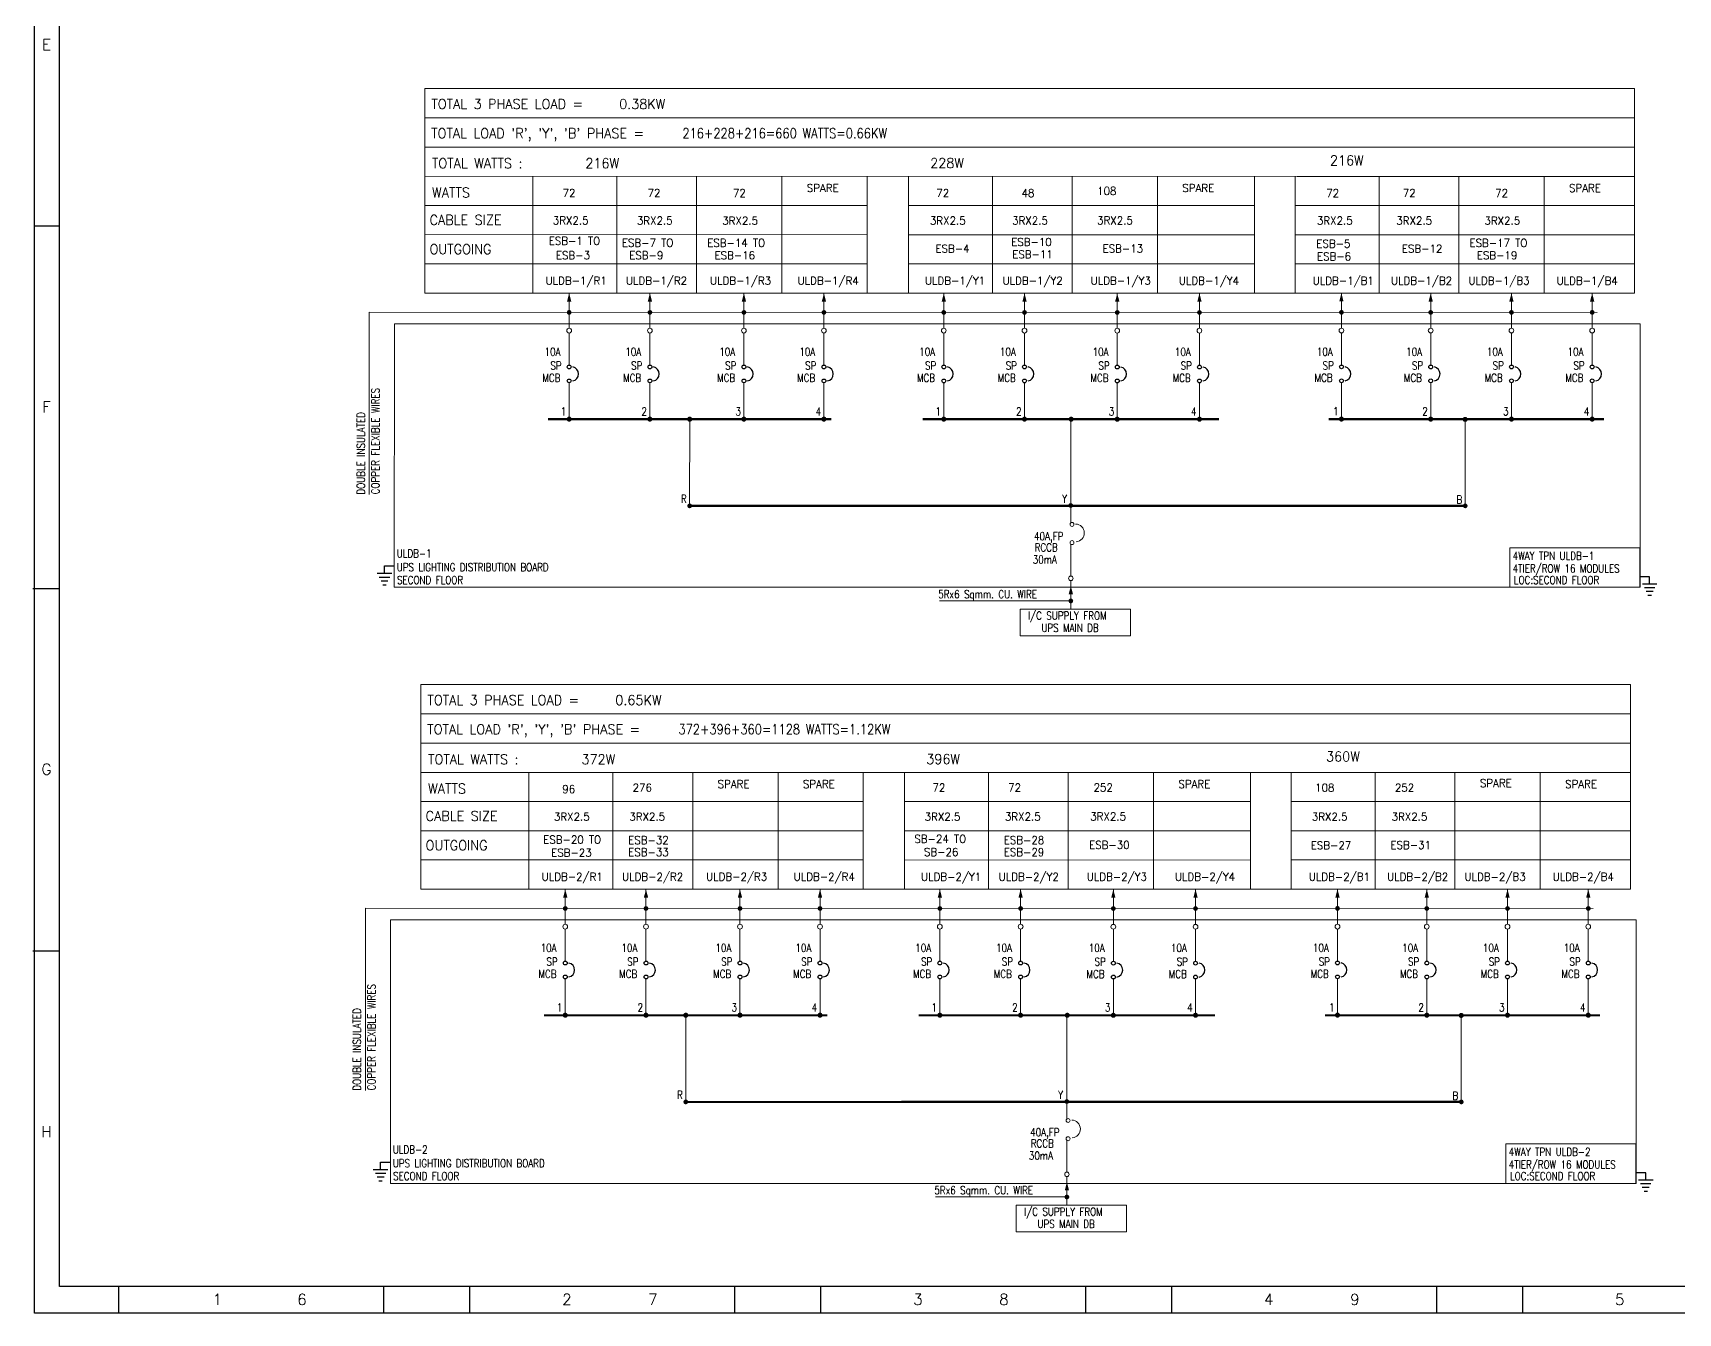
# Model space of a CAD drawing. Extents: x 2982526 to 3410143, y -1442121 to -1332990.
# Drawn here: x 3208630 to 3232827, y -1442121 to -1423292 of the extents above; entities that cross this region are included whole.
import ezdxf
from ezdxf.enums import TextEntityAlignment as Align

# ---------------------------------------------------------------- set-up
doc = ezdxf.new("R2010")
doc.units = 0
doc.header["$MEASUREMENT"] = 0
for name, pattern in [('1', [0, 0, 0]), ('AUDIT_D_120818183714-2', [0, 0, 0]), ('AUDIT_D_121128145614-0', [0])]:
    doc.linetypes.add(name, pattern=pattern)
doc.layers.get('0').update_dxf_attribs({"color": 6, "linetype": '1'})
for name, color, linetype in [('E_SCHEME', 230, 'AUDIT_D_120818183714-2'), ('E_TEXT', 7, 'AUDIT_D_121128145614-0'), ('Raw Loop', 30, 'Continuous'), ('TITLE', 7, 'Continuous')]:
    doc.layers.add(name, color=color, linetype=linetype)
doc.layers.add('ELE- DB DETAIL', color=7, linetype='Continuous', lineweight=18)
doc.layers.add('ELE-CABLE TRAY', color=31, linetype='Continuous', lineweight=0)
doc.layers.add('ELE-LIGHTING WIRING', color=7, linetype='Continuous', true_color=0x63d7b6)
doc.styles.add('ROMAN', font='romans.shx')
doc.styles.add('ROMANS', font='romans.shx')
doc.styles.add('SIMPLEX', font='SIMPLEX')

# ---------------------------------------------------------------- blocks, each defined once
blk = doc.blocks.new('EARTH')
at = {"color": 1, "linetype": 'Continuous', "lineweight": -3}
for p, q in [((-3.7, 0), (0, 0)), ((-3.7, -2.75), (-3.7, 0))]:
    blk.add_line(p, q, dxfattribs=at)
at = {"color": 1, "lineweight": -3}
for p, q in [((-6.45, -2.75), (-0.96, -2.75)), ((-5.65, -4.16), (-1.76, -4.16)), ((-5, -5.53), (-2.41, -5.53)), ((-4.35, -7.04), (-3.05, -7.04))]:
    blk.add_line(p, q, dxfattribs=at)
blk = doc.blocks.new('m c b')
at = {"color": 5}
for centre in [(0, -0.52), (0, -4.34)]:
    blk.add_circle(centre, 0.521, dxfattribs=at)
blk.add_arc((0.61, -2.43), 1.95, 281.327, 78.673, dxfattribs=at)
blk = doc.blocks.new('PHASE')
at = {"color": 5}
for centre in [(275896.4, 131407.2), (275896.4, 131298.9)]:
    blk.add_circle(centre, 11.8, dxfattribs=at)
blk.add_arc((275916.2, 131356.4), 53.3, 275.78941, 88.15833, dxfattribs=at)
blk = doc.blocks.new('ASDDD')
at = {"layer": 'TITLE', "color": 7}
for p, q in [((3233596, -1442121), (3233596, -1404164)), ((3270971, -1442121), (3233596, -1442121))]:
    blk.add_line(p, q, dxfattribs=at)
at = {"layer": 'TITLE'}
for p, q in [((3233962, -1441730), (3233962, -1404556)), ((3270580, -1441730), (3233962, -1441730))]:
    blk.add_line(p, q, dxfattribs=at)
at = {"layer": 'TITLE', "color": 0}
for p, q in [((3233596, -1426132), (3233962, -1426132)), ((3233570, -1431462), (3233962, -1431462)), ((3233570, -1436791), (3233962, -1436791)), ((3234836, -1442121), (3234836, -1441730)), ((3238733, -1442121), (3238733, -1441730)), ((3239998, -1442121), (3239998, -1441730)), ((3243895, -1442121), (3243895, -1441730)), ((3245160, -1442121), (3245160, -1441730)), ((3249057, -1442121), (3249057, -1441730)), ((3250322, -1442121), (3250322, -1441730)), ((3254219, -1442121), (3254219, -1441730)), ((3255485, -1442121), (3255485, -1441730))]:
    blk.add_line(p, q, dxfattribs=at)
at = {"layer": 'TITLE', "color": 0, "style": 'ROMANS', "width": 1}
for s, p in [('E', (3233770, -1423463)), ('F', (3233770, -1428792)), ('G', (3233770, -1434122)), ('H', (3233770, -1439452)), ('1', (3236283, -1441920)), ('6', (3237527, -1441920)), ('2', (3241424, -1441920)), ('7', (3242689, -1441920)), ('3', (3246586, -1441920)), ('8', (3247851, -1441920)), ('4', (3251748, -1441920)), ('9', (3253014, -1441920)), ('5', (3256910, -1441920))]:
    blk.add_text(s, height=162, dxfattribs=at).set_placement(p, align=Align.MIDDLE)

msp = doc.modelspace()

# ---------------------------------------------------------------- linework, layer by layer
at = {"layer": 'E_SCHEME', "color": 5, "linetype": 'Continuous', "lineweight": 0}
for p, q in [((3216517.2, -1427635.5, 0), (3216517.2, -1427119.9, 0)), ((3217704.8, -1427635.5, 0), (3217704.8, -1427119.9, 0)), ((3219087.4, -1427635.5, 0), (3219087.4, -1427119.9, 0)), ((3220264.4, -1427635.5, 0), (3220264.4, -1427119.9, 0)), ((3222027.1, -1427635.8, 0), (3222027.1, -1427120.1, 0)), ((3223214.6, -1427635.8, 0), (3223214.6, -1427120.1, 0)), ((3224578.5, -1427636.5, 0), (3224578.5, -1427120.9, 0)), ((3225787.6, -1427636.5, 0), (3225787.6, -1427120.9, 0)), ((3227875.5, -1427634.6, 0), (3227875.5, -1427119, 0)), ((3229188.7, -1427635.3, 0), (3229188.7, -1427119.7, 0)), ((3230376.2, -1427635.3, 0), (3230376.2, -1427119.7, 0)), ((3231563.8, -1427635.3, 0), (3231563.8, -1427119.7, 0)), ((3216517.2, -1428177.6, 0), (3216517.2, -1427706, 0)), ((3217704.8, -1428177.6, 0), (3217704.8, -1427706, 0)), ((3219087.4, -1428177.6, 0), (3219087.4, -1427706, 0)), ((3220264.4, -1428177.6, 0), (3220264.4, -1427706, 0)), ((3222027.1, -1428177.9, 0), (3222027.1, -1427706.2, 0)), ((3223214.6, -1428177.9, 0), (3223214.6, -1427706.2, 0)), ((3224578.5, -1428178.6, 0), (3224578.5, -1427707, 0)), ((3225787.6, -1428178.6, 0), (3225787.6, -1427707, 0)), ((3227875.5, -1428176.8, 0), (3227875.5, -1427705.1, 0)), ((3229188.7, -1428177.5, 0), (3229188.7, -1427705.8, 0)), ((3230376.2, -1428177.5, 0), (3230376.2, -1427705.8, 0)), ((3231563.8, -1428177.5, 0), (3231563.8, -1427705.8, 0)), ((3216517.2, -1428438.4, 0), (3216517.2, -1428972.9, 0)), ((3217704.8, -1428438.4, 0), (3217704.8, -1428972.9, 0)), ((3219087.4, -1428438.4, 0), (3219087.4, -1428972.9, 0)), ((3220264.4, -1428438.4, 0), (3220264.4, -1428972.9, 0)), ((3222027.1, -1428438.7, 0), (3222027.1, -1428973.1, 0)), ((3223214.6, -1428438.7, 0), (3223214.6, -1428973.1, 0)), ((3224578.5, -1428439.4, 0), (3224578.5, -1428973.9, 0)), ((3225787.6, -1428439.4, 0), (3225787.6, -1428973.9, 0)), ((3227875.5, -1428437.6, 0), (3227875.5, -1428972, 0)), ((3229188.7, -1428438.3, 0), (3229188.7, -1428972.7, 0)), ((3230376.2, -1428438.3, 0), (3230376.2, -1428972.7, 0)), ((3231563.8, -1428438.3, 0), (3231563.8, -1428972.7, 0)), ((3216459.7, -1436402.5, 0), (3216459.7, -1435886.8, 0)), ((3217647.3, -1436402.5, 0), (3217647.3, -1435886.8, 0)), ((3219029.8, -1436402.5, 0), (3219029.8, -1435886.8, 0)), ((3220206.8, -1436402.5, 0), (3220206.8, -1435886.8, 0)), ((3221969.5, -1436402.7, 0), (3221969.5, -1435887.1, 0)), ((3223157.1, -1436402.7, 0), (3223157.1, -1435887.1, 0)), ((3224520.9, -1436403.5, 0), (3224520.9, -1435887.8, 0)), ((3225730.1, -1436403.5, 0), (3225730.1, -1435887.8, 0)), ((3227818, -1436401.6, 0), (3227818, -1435885.9, 0)), ((3229131.2, -1436402.3, 0), (3229131.2, -1435886.6, 0)), ((3230318.7, -1436402.3, 0), (3230318.7, -1435886.6, 0)), ((3231506.3, -1436402.3, 0), (3231506.3, -1435886.6, 0)), ((3216459.7, -1436944.6, 0), (3216459.7, -1436472.9, 0)), ((3217647.3, -1436944.6, 0), (3217647.3, -1436472.9, 0)), ((3219029.8, -1436944.6, 0), (3219029.8, -1436472.9, 0)), ((3220206.8, -1436944.6, 0), (3220206.8, -1436472.9, 0)), ((3221969.5, -1436944.8, 0), (3221969.5, -1436473.2, 0)), ((3223157.1, -1436944.8, 0), (3223157.1, -1436473.2, 0)), ((3224520.9, -1436945.6, 0), (3224520.9, -1436473.9, 0)), ((3225730.1, -1436945.6, 0), (3225730.1, -1436473.9, 0)), ((3227818, -1436943.7, 0), (3227818, -1436472, 0)), ((3229131.2, -1436944.4, 0), (3229131.2, -1436472.8, 0)), ((3230318.7, -1436944.4, 0), (3230318.7, -1436472.8, 0)), ((3231506.3, -1436944.4, 0), (3231506.3, -1436472.8, 0)), ((3216459.7, -1437205.4, 0), (3216459.7, -1437739.8, 0)), ((3217647.3, -1437205.4, 0), (3217647.3, -1437739.8, 0)), ((3219029.8, -1437205.4, 0), (3219029.8, -1437739.8, 0)), ((3220206.8, -1437205.4, 0), (3220206.8, -1437739.8, 0)), ((3221969.5, -1437205.6, 0), (3221969.5, -1437740.1, 0)), ((3223157.1, -1437205.6, 0), (3223157.1, -1437740.1, 0)), ((3224520.9, -1437206.4, 0), (3224520.9, -1437740.8, 0)), ((3225730.1, -1437206.4, 0), (3225730.1, -1437740.8, 0)), ((3227818, -1437204.5, 0), (3227818, -1437738.9, 0)), ((3229131.2, -1437205.2, 0), (3229131.2, -1437739.7, 0)), ((3230318.7, -1437205.2, 0), (3230318.7, -1437739.7, 0)), ((3231506.3, -1437205.2, 0), (3231506.3, -1437739.7, 0))]:
    msp.add_line(p, q, dxfattribs=at)
at = {"layer": 'E_SCHEME', "color": 40, "linetype": 'Continuous', "lineweight": 0, "elevation": 0}
for points in [[(3216517.2, -1427119.9, 0, 62.1, 0), (3216517.2, -1427242.8, 62.1, 62.1, 0)], [(3217704.8, -1427119.9, 0, 62.1, 0), (3217704.8, -1427242.8, 62.1, 62.1, 0)], [(3219087.4, -1427119.9, 0, 62.1, 0), (3219087.4, -1427242.8, 62.1, 62.1, 0)], [(3220264.4, -1427119.9, 0, 62.1, 0), (3220264.4, -1427242.8, 62.1, 62.1, 0)], [(3222027.1, -1427120.1, 0, 62.1, 0), (3222027.1, -1427243.1, 62.1, 62.1, 0)], [(3223214.6, -1427120.1, 0, 62.1, 0), (3223214.6, -1427243.1, 62.1, 62.1, 0)], [(3224578.5, -1427120.9, 0, 62.1, 0), (3224578.5, -1427243.8, 62.1, 62.1, 0)], [(3225787.6, -1427120.9, 0, 62.1, 0), (3225787.6, -1427243.8, 62.1, 62.1, 0)], [(3227875.5, -1427119, 0, 62.1, 0), (3227875.5, -1427242, 62.1, 62.1, 0)], [(3229188.7, -1427119.7, 0, 62.1, 0), (3229188.7, -1427242.7, 62.1, 62.1, 0)], [(3230376.2, -1427119.7, 0, 62.1, 0), (3230376.2, -1427242.7, 62.1, 62.1, 0)], [(3231563.8, -1427119.7, 0, 62.1, 0), (3231563.8, -1427242.7, 62.1, 62.1, 0)], [(3216459.7, -1435886.8, 0, 62.1, 0), (3216459.7, -1436009.8, 62.1, 62.1, 0)], [(3217647.3, -1435886.8, 0, 62.1, 0), (3217647.3, -1436009.8, 62.1, 62.1, 0)], [(3219029.8, -1435886.8, 0, 62.1, 0), (3219029.8, -1436009.8, 62.1, 62.1, 0)], [(3220206.8, -1435886.8, 0, 62.1, 0), (3220206.8, -1436009.8, 62.1, 62.1, 0)], [(3221969.5, -1435887.1, 0, 62.1, 0), (3221969.5, -1436010, 62.1, 62.1, 0)], [(3223157.1, -1435887.1, 0, 62.1, 0), (3223157.1, -1436010, 62.1, 62.1, 0)], [(3224520.9, -1435887.8, 0, 62.1, 0), (3224520.9, -1436010.8, 62.1, 62.1, 0)], [(3225730.1, -1435887.8, 0, 62.1, 0), (3225730.1, -1436010.8, 62.1, 62.1, 0)], [(3227818, -1435885.9, 0, 62.1, 0), (3227818, -1436008.9, 62.1, 62.1, 0)], [(3229131.2, -1435886.6, 0, 62.1, 0), (3229131.2, -1436009.6, 62.1, 62.1, 0)], [(3230318.7, -1435886.6, 0, 62.1, 0), (3230318.7, -1436009.6, 62.1, 62.1, 0)], [(3231506.3, -1435886.6, 0, 62.1, 0), (3231506.3, -1436009.6, 62.1, 62.1, 0)]]:
    msp.add_lwpolyline(points, format="xyseb", dxfattribs=at)
at = {"layer": 'E_SCHEME', "color": 7, "linetype": 'Continuous', "lineweight": 0, "ltscale": 0.5, "const_width": 34.5, "elevation": 0}
for points in [[(3216534.5, -1427403, -1), (3216500, -1427403, -1)], [(3217722, -1427403, -1), (3217687.6, -1427403, -1)], [(3219104.6, -1427403, -1), (3219070.1, -1427403, -1)], [(3220281.6, -1427403, -1), (3220247.1, -1427403, -1)], [(3222044.3, -1427403.3, -1), (3222009.8, -1427403.3, -1)], [(3223231.9, -1427403.3, -1), (3223197.4, -1427403.3, -1)], [(3224595.7, -1427404, -1), (3224561.2, -1427404, -1)], [(3225804.8, -1427404, -1), (3225770.3, -1427404, -1)], [(3227892.7, -1427402.1, -1), (3227858.3, -1427402.1, -1)], [(3229205.9, -1427402.8, -1), (3229171.5, -1427402.8, -1)], [(3230393.5, -1427402.8, -1), (3230359, -1427402.8, -1)], [(3231581, -1427402.8, -1), (3231546.6, -1427402.8, -1)], [(3216477, -1436169.9, -1), (3216442.5, -1436169.9, -1)], [(3217664.5, -1436169.9, -1), (3217630, -1436169.9, -1)], [(3219047.1, -1436169.9, -1), (3219012.6, -1436169.9, -1)], [(3220224.1, -1436169.9, -1), (3220189.6, -1436169.9, -1)], [(3221986.8, -1436170.2, -1), (3221952.3, -1436170.2, -1)], [(3223174.3, -1436170.2, -1), (3223139.9, -1436170.2, -1)], [(3224538.2, -1436170.9, -1), (3224503.7, -1436170.9, -1)], [(3225747.3, -1436170.9, -1), (3225712.8, -1436170.9, -1)], [(3227835.2, -1436169.1, -1), (3227800.7, -1436169.1, -1)], [(3229148.4, -1436169.8, -1), (3229113.9, -1436169.8, -1)], [(3230336, -1436169.8, -1), (3230301.5, -1436169.8, -1)], [(3231523.5, -1436169.8, -1), (3231489, -1436169.8, -1)]]:
    msp.add_lwpolyline(points, format="xyb", close=True, dxfattribs=at)
at = {"layer": 'E_SCHEME', "color": 5, "linetype": 'Continuous', "lineweight": 0, "ltscale": 100, "elevation": 0}
for points in [[(3213946.2, -1427571.5), (3232269.3, -1427572.2), (3232268.7, -1431446.6), (3213945.7, -1431445.9)], [(3213888.7, -1436338.5), (3232211.7, -1436339.1), (3232211.2, -1440213.5), (3213888.2, -1440212.9)]]:
    msp.add_lwpolyline(points, close=True, dxfattribs=at)
at = {"layer": 'E_SCHEME', "linetype": 'Continuous', "lineweight": 0, "const_width": 31.4, "elevation": 0}
for points in [[(3216205.8, -1428973.6), (3220373.5, -1428973.4)], [(3221715.7, -1428973.9), (3226074.1, -1428973.9)], [(3227689.8, -1428973.5), (3231737.9, -1428973.4)], [(3216148.3, -1437740.6), (3220316, -1437740.4)], [(3221658.1, -1437740.8), (3226016.5, -1437740.8)], [(3227632.2, -1437740.4), (3231680.4, -1437740.4)]]:
    msp.add_lwpolyline(points, dxfattribs=at)
at = {"layer": 'E_SCHEME', "color": 7, "linetype": 'Continuous', "lineweight": 0, "const_width": 37.3, "elevation": 0}
for points in [[(3216498.6, -1428972.9, 1), (3216535.9, -1428972.9, 1)], [(3217686.2, -1428972.9, 1), (3217723.4, -1428972.9, 1)], [(3219068.7, -1428972.9, 1), (3219106, -1428972.9, 1)], [(3220245.7, -1428972.9, 1), (3220283, -1428972.9, 1)], [(3222008.4, -1428973.1, 1), (3222045.7, -1428973.1, 1)], [(3223196, -1428973.1, 1), (3223233.3, -1428973.1, 1)], [(3224559.8, -1428973.9, 1), (3224597.1, -1428973.9, 1)], [(3225769, -1428973.9, 1), (3225806.2, -1428973.9, 1)], [(3227856.9, -1428972, 1), (3227894.1, -1428972, 1)], [(3229170.1, -1428972.7, 1), (3229207.3, -1428972.7, 1)], [(3230357.6, -1428972.7, 1), (3230394.9, -1428972.7, 1)], [(3231545.2, -1428972.7, 1), (3231582.4, -1428972.7, 1)], [(3216441.1, -1437739.8, 1), (3216478.3, -1437739.8, 1)], [(3217628.6, -1437739.8, 1), (3217665.9, -1437739.8, 1)], [(3219011.2, -1437739.8, 1), (3219048.5, -1437739.8, 1)], [(3220188.2, -1437739.8, 1), (3220225.5, -1437739.8, 1)], [(3221950.9, -1437740.1, 1), (3221988.2, -1437740.1, 1)], [(3223138.5, -1437740.1, 1), (3223175.7, -1437740.1, 1)], [(3224502.3, -1437740.8, 1), (3224539.6, -1437740.8, 1)], [(3225711.4, -1437740.8, 1), (3225748.7, -1437740.8, 1)], [(3227799.3, -1437738.9, 1), (3227836.6, -1437738.9, 1)], [(3229112.5, -1437739.7, 1), (3229149.8, -1437739.7, 1)], [(3230300.1, -1437739.7, 1), (3230337.4, -1437739.7, 1)], [(3231487.6, -1437739.7, 1), (3231524.9, -1437739.7, 1)]]:
    msp.add_lwpolyline(points, format="xyb", close=True, dxfattribs=at)
at = {"layer": 'E_SCHEME', "linetype": 'Continuous', "lineweight": 0}
for centre in [(3216517.2, -1427670.8, 0), (3216517.2, -1427670.8, 0), (3217704.8, -1427670.8, 0), (3217704.8, -1427670.8, 0), (3219087.4, -1427670.8, 0), (3219087.4, -1427670.8, 0), (3220264.4, -1427670.8, 0), (3220264.4, -1427670.8, 0), (3222027.1, -1427671, 0), (3222027.1, -1427671, 0), (3223214.6, -1427671, 0), (3223214.6, -1427671, 0), (3224578.5, -1427671.8, 0), (3224578.5, -1427671.8, 0), (3225787.6, -1427671.8, 0), (3225787.6, -1427671.8, 0), (3227875.5, -1427669.9, 0), (3227875.5, -1427669.9, 0), (3229188.7, -1427670.6, 0), (3229188.7, -1427670.6, 0), (3230376.2, -1427670.6, 0), (3230376.2, -1427670.6, 0), (3231563.8, -1427670.6, 0), (3231563.8, -1427670.6, 0), (3216459.7, -1436437.7, 0), (3216459.7, -1436437.7, 0), (3217647.3, -1436437.7, 0), (3217647.3, -1436437.7, 0), (3219029.8, -1436437.7, 0), (3219029.8, -1436437.7, 0), (3220206.8, -1436437.7, 0), (3220206.8, -1436437.7, 0), (3221969.5, -1436437.9, 0), (3221969.5, -1436437.9, 0), (3223157.1, -1436437.9, 0), (3223157.1, -1436437.9, 0), (3224520.9, -1436438.7, 0), (3224520.9, -1436438.7, 0), (3225730.1, -1436438.7, 0), (3225730.1, -1436438.7, 0), (3227818, -1436436.8, 0), (3227818, -1436436.8, 0), (3229131.2, -1436437.5, 0), (3229131.2, -1436437.5, 0), (3230318.7, -1436437.5, 0), (3230318.7, -1436437.5, 0), (3231506.3, -1436437.5, 0), (3231506.3, -1436437.5, 0)]:
    msp.add_circle(centre, 35.2, dxfattribs=at)
at = {"layer": 'ELE- DB DETAIL', "color": 4, "linetype": 'Continuous', "lineweight": 0}
for p, q in [((3218289.7, -1428973.5), (3218289.1, -1430245.4, 0)), ((3223894.9, -1428973.9, 0), (3223894.7, -1430245.8, 0)), ((3229696, -1430248.1, 0), (3229695.7, -1428973.5)), ((3223895.8, -1430492.3, 0), (3223894.7, -1430245.8, 0)), ((3223895.8, -1430818.3, 0), (3223895.5, -1431280.5, 0)), ((3223895.8, -1431646.6, 0), (3221962.2, -1431646.6, 0)), ((3218232.2, -1437740.5), (3218231.6, -1439012.4, 0)), ((3223837.3, -1437740.8, 0), (3223837.1, -1439012.7, 0)), ((3229638.5, -1439015.1, 0), (3229638.2, -1437740.4)), ((3223838.3, -1439259.2, 0), (3223837.1, -1439012.7, 0)), ((3223838.2, -1439585.2, 0), (3223838, -1440047.5, 0)), ((3223838.2, -1440413.6, 0), (3221904.7, -1440413.6, 0))]:
    msp.add_line(p, q, dxfattribs=at)
at = {"layer": 'ELE- DB DETAIL', "color": 5, "linetype": 'Continuous', "lineweight": 0}
for p, q in [((3223895.8, -1431346.6, 0), (3223895.8, -1431762.9, 0)), ((3223838.2, -1440113.5, 0), (3223838.2, -1440529.9, 0))]:
    msp.add_line(p, q, dxfattribs=at)
at = {"layer": 'ELE- DB DETAIL', "color": 153, "lineweight": 0}
for p, q in [((3223798.9, -1431812.6, 326.4), (3223781, -1431812.6, 326.4)), ((3223781, -1431812.7, 326.4), (3223798.9, -1431812.7, 326.4)), ((3223741.4, -1440579.6, 326.4), (3223723.5, -1440579.6, 326.4)), ((3223723.5, -1440579.7, 326.4), (3223741.4, -1440579.7, 326.4))]:
    msp.add_line(p, q, dxfattribs=at)
at = {"layer": 'ELE- DB DETAIL', "color": 1, "linetype": 'Continuous', "lineweight": 0, "ltscale": 10, "elevation": 0}
for points in [[(3213577.6, -1430078.9), (3213577.6, -1427398.5), (3231635.8, -1427403)], [(3213520.1, -1438845.8), (3213520.1, -1436165.5), (3231578.3, -1436170)]]:
    msp.add_lwpolyline(points, dxfattribs=at)
at = {"layer": 'ELE- DB DETAIL', "color": 7, "linetype": 'Continuous', "lineweight": 0, "const_width": 37.3, "elevation": 0}
for points in [[(3218271.1, -1428973.5, 1), (3218308.3, -1428973.5, 1)], [(3223882.1, -1428973.9, 1), (3223919.4, -1428973.9, 1)], [(3229676.8, -1428976.3, 1), (3229714, -1428976.3, 1)], [(3218213.5, -1437740.5, 1), (3218250.8, -1437740.5, 1)], [(3223824.6, -1437740.8, 1), (3223861.8, -1437740.8, 1)], [(3229619.3, -1437743.2, 1), (3229656.5, -1437743.2, 1)]]:
    msp.add_lwpolyline(points, format="xyb", close=True, dxfattribs=at)
at = {"layer": 'ELE- DB DETAIL', "color": 7, "linetype": 'Continuous', "lineweight": 0, "ltscale": 0.5, "const_width": 34.5, "elevation": 0}
for points in [[(3218307.3, -1430248.2, -1), (3218272.8, -1430248.2, -1)], [(3229713.3, -1430248.1, -1), (3229678.8, -1430248.1, -1)], [(3218249.8, -1439015.1, -1), (3218215.3, -1439015.1, -1)], [(3229655.7, -1439015.1, -1), (3229621.3, -1439015.1, -1)]]:
    msp.add_lwpolyline(points, format="xyb", close=True, dxfattribs=at)
at = {"layer": 'ELE- DB DETAIL', "color": 6, "linetype": 'Continuous', "lineweight": 0, "const_width": 31.4, "elevation": 0}
for points in [[(3218307.3, -1430248.2), (3229678.8, -1430247.5)], [(3218249.8, -1439015.1), (3229621.3, -1439014.4)]]:
    msp.add_lwpolyline(points, dxfattribs=at)
at = {"layer": 'ELE- DB DETAIL', "color": 7, "linetype": 'Continuous', "lineweight": 0, "ltscale": 0.5, "const_width": 34.5}
for points in [[(3223911.9, -1430242.6, -1), (3223877.4, -1430242.6, -1)], [(3223913, -1431646.6, -1), (3223878.5, -1431646.6, -1)], [(3223854.4, -1439009.6, -1), (3223819.9, -1439009.6, -1)], [(3223855.5, -1440413.6, -1), (3223821, -1440413.6, -1)]]:
    msp.add_lwpolyline(points, format="xyb", close=True, dxfattribs=at)
at = {"layer": 'ELE- DB DETAIL', "color": 7, "linetype": 'Continuous', "lineweight": 0, "elevation": 0}
for points in [[(3232264.1, -1430863.4), (3230353.2, -1430863.4), (3230353.2, -1431446.6), (3232264.1, -1431446.6)], [(3232206.6, -1439630.3), (3230295.6, -1439630.3), (3230295.6, -1440213.5), (3232206.6, -1440213.5)]]:
    msp.add_lwpolyline(points, close=True, dxfattribs=at)
at = {"layer": 'ELE- DB DETAIL', "color": 40, "linetype": 'Continuous', "lineweight": 0}
for points in [[(3223895.8, -1431425.1, 0, 62.1, 0), (3223895.8, -1431548, 62.1, 62.1, 0)], [(3223838.2, -1440192, 0, 62.1, 0), (3223838.2, -1440315, 62.1, 62.1, 0)]]:
    msp.add_lwpolyline(points, format="xyseb", dxfattribs=at)
at = {"layer": 'ELE- DB DETAIL', "linetype": 'Continuous', "lineweight": 0, "ltscale": 0.9}
for points in [[(3223150.8, -1432161.2), (3224771, -1432161.2), (3224771, -1431766.4), (3223150.8, -1431766.4)], [(3223093.2, -1440928.1), (3224713.5, -1440928.1), (3224713.5, -1440533.3), (3223093.2, -1440533.3)]]:
    msp.add_lwpolyline(points, close=True, dxfattribs=at)
at = {"layer": 'ELE- DB DETAIL', "linetype": 'Continuous', "lineweight": 0}
for centre in [(3223895.8, -1431313.6, 0), (3223838.2, -1440080.5, 0)]:
    msp.add_circle(centre, 33, dxfattribs=at)
at = {"layer": 'ELE-CABLE TRAY', "color": 0}
for p, q in [((3232185.5, -1424110.8, 0), (3232185.4, -1427120.1, 0)), ((3231780.9, -1425402.2, 0), (3214392.7, -1425401.3, 0)), ((3232185.4, -1425401.7, 0), (3227223.5, -1425401.9, 0)), ((3214392.6, -1427119.9, 0), (3231780.8, -1427120.1, 0)), ((3227223.3, -1427120.1, 0), (3232185.4, -1427120.3, 0)), ((3232128, -1432877.8, 0), (3232127.8, -1435887.1, 0)), ((3231723.4, -1434169.2, 0), (3214335.2, -1434168.3, 0)), ((3232127.9, -1434168.7, 0), (3227165.9, -1434168.8, 0)), ((3214335.1, -1435886.8, 0), (3231723.3, -1435887.1, 0)), ((3227165.8, -1435887.1, 0), (3232127.8, -1435887.3, 0))]:
    msp.add_line(p, q, dxfattribs=at)
at = {"layer": 'Raw Loop', "color": 0, "lineweight": 0, "elevation": 0}
for points in [[(3214392.6, -1427119.9), (3214395.2, -1424110.3), (3232185.5, -1424110.7)], [(3232185.5, -1424540.6), (3214392.7, -1424540.9)], [(3232185.5, -1424970.9), (3214392.7, -1424971.1)], [(3214394.1, -1425401.3), (3214392.7, -1425401.3)], [(3215982.4, -1427119.5), (3215982.5, -1425401.2)], [(3217219.2, -1427119.8), (3217219.4, -1425401.5)], [(3218392.2, -1427119.9), (3218392.3, -1425401.5)], [(3219647.3, -1427119.6), (3219647.4, -1425401.1)], [(3220901.1, -1427119.8), (3220901.2, -1425401.1)], [(3220901.1, -1427119.8), (3220901.2, -1425401.1)], [(3221506, -1427120), (3221506.2, -1425401.8)], [(3222742.8, -1427120.3), (3222743, -1425402.1)], [(3223915.8, -1427120.5), (3223915.9, -1425402)], [(3225170.9, -1427120.2), (3225171.1, -1425401.7)], [(3226597.1, -1427120.2), (3226597.2, -1425401.5)], [(3227193.3, -1427120.1), (3227193.4, -1425401.8)], [(3228430.1, -1427120.4), (3228430.2, -1425402.2)], [(3229603, -1427120.6), (3229603.2, -1425402.1)], [(3230858.2, -1427120.3), (3230858.3, -1425401.7)], [(3220901.2, -1425829.5), (3214393.9, -1425830.3)], [(3226597.2, -1425830.9), (3221506.1, -1425831.8)], [(3232185.5, -1425831), (3227193.4, -1425831.5)], [(3220901.2, -1426260.5), (3214393.5, -1426258.7)], [(3226597.1, -1426261.9), (3221506.1, -1426260.5)], [(3232185.4, -1426262), (3227193.4, -1426260.2)], [(3220901.1, -1426688.5), (3214393, -1426688.5)], [(3226597.1, -1426689.9), (3221506.1, -1426690.1)], [(3232185.4, -1426690), (3227193.3, -1426689.8)], [(3214335.1, -1435886.8), (3214337.7, -1432877.2), (3232128, -1432877.6)], [(3232128, -1433307.6), (3214335.2, -1433307.8)], [(3232127.9, -1433737.8), (3214335.2, -1433738.1)], [(3214336.5, -1434168.3), (3214335.2, -1434168.3)], [(3215924.9, -1435886.4), (3215925, -1434168.1)], [(3217161.7, -1435886.7), (3217161.8, -1434168.5)], [(3218334.6, -1435886.9), (3218334.8, -1434168.4)], [(3219589.8, -1435886.6), (3219589.9, -1434168)], [(3220843.6, -1435886.7), (3220843.7, -1434168)], [(3220843.6, -1435886.7), (3220843.7, -1434168)], [(3221448.5, -1435887), (3221448.6, -1434168.7)], [(3222685.3, -1435887.3), (3222685.4, -1434169)], [(3223858.2, -1435887.4), (3223858.4, -1434169)], [(3225113.4, -1435887.1), (3225113.5, -1434168.6)], [(3226539.5, -1435887.1), (3226539.7, -1434168.4)], [(3227135.8, -1435887), (3227135.9, -1434168.8)], [(3228372.6, -1435887.3), (3228372.7, -1434169.1)], [(3229545.5, -1435887.5), (3229545.6, -1434169)], [(3230800.7, -1435887.2), (3230800.8, -1434168.7)], [(3220843.7, -1434596.5), (3214336.4, -1434597.2)], [(3226539.6, -1434597.8), (3221448.6, -1434598.7)], [(3232127.9, -1434597.9), (3227135.9, -1434598.5)], [(3220843.6, -1435027.4), (3214335.9, -1435025.6)], [(3226539.6, -1435028.8), (3221448.6, -1435027.4)], [(3232127.9, -1435028.9), (3227135.8, -1435027.1)], [(3220843.6, -1435455.4), (3214335.5, -1435455.4)], [(3226539.6, -1435456.9), (3221448.5, -1435457.1)], [(3232127.9, -1435456.9), (3227135.8, -1435456.8)]]:
    msp.add_lwpolyline(points, dxfattribs=at)

# ---------------------------------------------------------------- block references
at = {"layer": 'E_SCHEME', "linetype": 'Continuous', "lineweight": 0}
for name, p, xscale, yscale, zscale in [('m c b', (3216517.5, -1428177.6, 0), 53.66288338070024, 53.66288338070024, 53.66288338070024), ('m c b', (3217705.1, -1428177.6, 0), 53.66288338070024, 53.66288338070024, 53.66288338070024), ('m c b', (3219087.7, -1428177.6, 0), 53.66288338070024, 53.66288338070024, 53.66288338070024), ('m c b', (3220264.7, -1428177.6, 0), 53.66288338070024, 53.66288338070024, 53.66288338070024), ('m c b', (3222027.4, -1428177.9, 0), 53.66288338070024, 53.66288338070024, 53.66288338070024), ('m c b', (3223214.9, -1428177.9, 0), 53.66288338070024, 53.66288338070024, 53.66288338070024), ('m c b', (3224578.7, -1428178.6, 0), 53.66288338070024, 53.66288338070024, 53.66288338070024), ('m c b', (3225787.9, -1428178.6, 0), 53.66288338070024, 53.66288338070024, 53.66288338070024), ('m c b', (3227875.8, -1428176.8, 0), 53.66288338070024, 53.66288338070024, 53.66288338070024), ('m c b', (3229189, -1428177.5, 0), 53.66288338070024, 53.66288338070024, 53.66288338070024), ('m c b', (3230376.5, -1428177.5, 0), 53.66288338070024, 53.66288338070024, 53.66288338070024), ('m c b', (3231564.1, -1428177.5, 0), 53.66288338070024, 53.66288338070024, 53.66288338070024), ('EARTH', (3213946.2, -1431132.5, 0), 39.22246857982416, 39.22246856612583, 39.22246856155977), ('EARTH', (3232264.1, -1431291.1, 0), -39.22246857982416, 39.22246856612583, 39.22246856155977), ('m c b', (3216460, -1436944.6, 0), 53.66288338070024, 53.66288338070024, 53.66288338070024), ('m c b', (3217647.6, -1436944.6, 0), 53.66288338070024, 53.66288338070024, 53.66288338070024), ('m c b', (3219030.1, -1436944.6, 0), 53.66288338070024, 53.66288338070024, 53.66288338070024), ('m c b', (3220207.1, -1436944.6, 0), 53.66288338070024, 53.66288338070024, 53.66288338070024), ('m c b', (3221969.8, -1436944.8, 0), 53.66288338070024, 53.66288338070024, 53.66288338070024), ('m c b', (3223157.4, -1436944.8, 0), 53.66288338070024, 53.66288338070024, 53.66288338070024), ('m c b', (3224521.2, -1436945.6, 0), 53.66288338070024, 53.66288338070024, 53.66288338070024), ('m c b', (3225730.4, -1436945.6, 0), 53.66288338070024, 53.66288338070024, 53.66288338070024), ('m c b', (3227818.3, -1436943.7, 0), 53.66288338070024, 53.66288338070024, 53.66288338070024), ('m c b', (3229131.5, -1436944.4, 0), 53.66288338070024, 53.66288338070024, 53.66288338070024), ('m c b', (3230319, -1436944.4, 0), 53.66288338070024, 53.66288338070024, 53.66288338070024), ('m c b', (3231506.6, -1436944.4, 0), 53.66288338070024, 53.66288338070024, 53.66288338070024), ('EARTH', (3213888.7, -1439899.5, 0), 39.22246857982416, 39.22246856612583, 39.22246856155977), ('EARTH', (3232206.6, -1440058.1, 0), -39.22246857982416, 39.22246856612583, 39.22246856155977)]:
    msp.add_blockref(name, p, dxfattribs=dict(at, xscale=xscale, yscale=yscale, zscale=zscale))
at = {"layer": 'ELE-CABLE TRAY', "color": 0, "xscale": 2.471296154880761, "yscale": 2.471296154880761, "zscale": 2.471296154880761}
for p in [(2542091.4, -1755267.6, 0), (2542033.8, -1764034.6, 0)]:
    msp.add_blockref('PHASE', p, dxfattribs=at)
at = {"layer": 'ELE-LIGHTING WIRING', "color": 7}
msp.add_blockref('ASDDD', (-24940.5, 0), dxfattribs=at)

# ---------------------------------------------------------------- texts
at = {"layer": 'E_TEXT', "linetype": 'Continuous', "lineweight": 0, "style": 'ROMAN', "width": 0.8}
for s, height, p in [('10A', 117.67, (3216155.9, -1428040.6, 0)), ('SP', 117.67, (3216240.5, -1428243.9, 0)), ('10A', 117.67, (3217343.5, -1428040.6, 0)), ('SP', 117.67, (3217428.1, -1428243.9, 0)), ('10A', 117.67, (3218726, -1428040.6, 0)), ('SP', 117.67, (3218810.7, -1428243.9, 0)), ('10A', 117.67, (3219903, -1428040.6, 0)), ('SP', 117.67, (3219987.7, -1428243.9, 0)), ('10A', 117.67, (3221665.7, -1428040.9, 0)), ('SP', 117.67, (3221750.4, -1428244.1, 0)), ('10A', 117.67, (3222853.3, -1428040.9, 0)), ('SP', 117.67, (3222937.9, -1428244.1, 0)), ('10A', 117.67, (3224217.1, -1428041.6, 0)), ('SP', 117.67, (3224301.7, -1428244.9, 0)), ('10A', 117.67, (3225426.2, -1428041.6, 0)), ('SP', 117.67, (3225510.9, -1428244.9, 0)), ('10A', 117.67, (3227514.2, -1428039.7, 0)), ('SP', 117.67, (3227598.8, -1428243, 0)), ('10A', 117.67, (3228827.4, -1428040.4, 0)), ('SP', 117.67, (3228912, -1428243.7, 0)), ('10A', 117.67, (3230014.9, -1428040.4, 0)), ('SP', 117.67, (3230099.5, -1428243.7, 0)), ('10A', 117.67, (3231202.5, -1428040.4, 0)), ('SP', 117.67, (3231287.1, -1428243.7, 0)), ('MCB', 117.67, (3216122.2, -1428424.6, 0)), ('MCB', 117.67, (3217309.7, -1428424.6, 0)), ('MCB', 117.67, (3218692.3, -1428424.6, 0)), ('MCB', 117.67, (3219869.3, -1428424.6, 0)), ('MCB', 117.67, (3221632, -1428424.9, 0)), ('MCB', 117.67, (3222819.5, -1428424.9, 0)), ('MCB', 117.67, (3224183.4, -1428425.6, 0)), ('MCB', 117.67, (3225392.5, -1428425.6, 0)), ('MCB', 117.67, (3227480.4, -1428423.8, 0)), ('MCB', 117.67, (3228793.6, -1428424.5, 0)), ('MCB', 117.67, (3229981.2, -1428424.5, 0)), ('MCB', 117.67, (3231168.7, -1428424.5, 0)), ('1', 117.7, (3216393.5, -1428917.6, 0)), ('2', 117.7, (3217581.1, -1428917.6, 0)), ('3', 117.7, (3218963.7, -1428917.6, 0)), ('4', 117.7, (3220140.7, -1428917.6, 0)), ('1', 117.7, (3221903.4, -1428917.8, 0)), ('2', 117.7, (3223090.9, -1428917.8, 0)), ('3', 117.7, (3224454.7, -1428918.6, 0)), ('4', 117.7, (3225663.9, -1428918.6, 0)), ('1', 117.7, (3227751.8, -1428916.7, 0)), ('2', 117.7, (3229065, -1428917.4, 0)), ('3', 117.7, (3230252.5, -1428917.4, 0)), ('4', 117.7, (3231440.1, -1428917.4, 0)), ('10A', 117.67, (3216098.4, -1436807.6, 0)), ('10A', 117.67, (3217285.9, -1436807.6, 0)), ('10A', 117.67, (3218668.5, -1436807.6, 0)), ('10A', 117.67, (3219845.5, -1436807.6, 0)), ('10A', 117.67, (3221608.2, -1436807.8, 0)), ('10A', 117.67, (3222795.8, -1436807.8, 0)), ('10A', 117.67, (3224159.6, -1436808.6, 0)), ('10A', 117.67, (3225368.7, -1436808.6, 0)), ('10A', 117.67, (3227456.6, -1436806.7, 0)), ('10A', 117.67, (3228769.8, -1436807.4, 0)), ('10A', 117.67, (3229957.4, -1436807.4, 0)), ('10A', 117.67, (3231144.9, -1436807.4, 0)), ('MCB', 117.67, (3216064.6, -1437191.6, 0)), ('SP', 117.67, (3216183, -1437010.8, 0)), ('MCB', 117.67, (3217252.2, -1437191.6, 0)), ('SP', 117.67, (3217370.6, -1437010.8, 0)), ('MCB', 117.67, (3218634.8, -1437191.6, 0)), ('SP', 117.67, (3218753.1, -1437010.8, 0)), ('MCB', 117.67, (3219811.8, -1437191.6, 0)), ('SP', 117.67, (3219930.1, -1437010.8, 0)), ('MCB', 117.67, (3221574.5, -1437191.8, 0)), ('SP', 117.67, (3221692.8, -1437011.1, 0)), ('MCB', 117.67, (3222762, -1437191.8, 0)), ('SP', 117.67, (3222880.4, -1437011.1, 0)), ('MCB', 117.67, (3224125.8, -1437192.6, 0)), ('SP', 117.67, (3224244.2, -1437011.8, 0)), ('MCB', 117.67, (3225335, -1437192.6, 0)), ('SP', 117.67, (3225453.3, -1437011.8, 0)), ('MCB', 117.67, (3227422.9, -1437190.7, 0)), ('SP', 117.67, (3227541.3, -1437009.9, 0)), ('MCB', 117.67, (3228736.1, -1437191.4, 0)), ('SP', 117.67, (3228854.5, -1437010.6, 0)), ('MCB', 117.67, (3229923.6, -1437191.4, 0)), ('SP', 117.67, (3230042, -1437010.6, 0)), ('MCB', 117.67, (3231111.2, -1437191.4, 0)), ('SP', 117.67, (3231229.6, -1437010.6, 0)), ('1', 117.7, (3216336, -1437684.5, 0)), ('2', 117.7, (3217523.6, -1437684.5, 0)), ('3', 117.7, (3218906.1, -1437684.5, 0)), ('4', 117.7, (3220083.1, -1437684.5, 0)), ('1', 117.7, (3221845.8, -1437684.8, 0)), ('2', 117.7, (3223033.4, -1437684.8, 0)), ('3', 117.7, (3224397.2, -1437685.5, 0)), ('4', 117.7, (3225606.3, -1437685.5, 0)), ('1', 117.7, (3227694.3, -1437683.6, 0)), ('2', 117.7, (3229007.5, -1437684.3, 0)), ('3', 117.7, (3230195, -1437684.3, 0)), ('4', 117.7, (3231382.6, -1437684.3, 0))]:
    msp.add_text(s, height=height, dxfattribs=at).set_placement(p)
at = {"layer": 'ELE- DB DETAIL', "color": 0, "lineweight": 0, "style": 'SIMPLEX'}
for s, width, p in [('TOTAL 3 PHASE LOAD = ', 0.95, (3214490.1, -1424410.6, 0)), ("TOTAL LOAD 'R', 'Y', 'B' PHASE = ", 0.95, (3214487.6, -1424840.8, 0)), ('216+228+216=660 WATTS=0.66KW', 0.85, (3218181.9, -1424839.9, 0)), ('TOTAL 3 PHASE LOAD = ', 0.95, (3214432.6, -1433177.5, 0)), ("TOTAL LOAD 'R', 'Y', 'B' PHASE = ", 0.95, (3214430.1, -1433607.7, 0)), ('372+396+360=1128 WATTS=1.12KW', 0.85, (3218124.3, -1433606.8, 0))]:
    msp.add_text(s, height=145.318, dxfattribs=dict(at, width=width)).set_placement(p)
at = {"layer": 'ELE- DB DETAIL', "linetype": 'Continuous', "lineweight": 0, "style": 'ROMAN', "width": 0.8}
for s, p in [('COPPER FLEXIBLE WIRES', (3213725.6, -1430078.8, 0)), ('DOUBLE INSULATED ', (3213513, -1430083, 0)), ('COPPER FLEXIBLE WIRES', (3213668.1, -1438845.8, 0)), ('DOUBLE INSULATED ', (3213455.5, -1438850, 0))]:
    msp.add_text(s, height=117.667, rotation=90, dxfattribs=at).set_placement(p)
at = {"layer": 'ELE- DB DETAIL', "color": 3, "linetype": 'Continuous', "lineweight": 0, "style": 'ROMAN', "width": 0.8}
for s, p in [('R', (3218161.6, -1430203.2, 0)), ('Y', (3223767.2, -1430203.6)), ('B', (3229567.6, -1430215.1, 0)), ('R', (3218104.1, -1438970.2, 0)), ('Y', (3223709.6, -1438970.5)), ('B', (3229510.1, -1438982.1, 0))]:
    msp.add_text(s, height=117.7, dxfattribs=at).set_placement(p)
at = {"layer": 'ELE- DB DETAIL', "linetype": 'Continuous', "lineweight": 0, "style": 'ROMAN', "width": 0.8}
for p in [(3223786.8, -1430754.1), (3223729.3, -1439521)]:
    msp.add_text('40A,FP', height=117.67, dxfattribs=at).set_placement(p, align=Align.RIGHT)
for s, height, p in [('RCCB', 117.67, (3223363.6, -1430918.1)), ('ULDB-1', 117.67, (3213980.6, -1431007.4, 0)), ('30mA', 117.67, (3223336.2, -1431097.3)), ('4WAY TPN ULDB-1', 117.667, (3230394, -1431042, 0)), ('UPS LIGHTING DISTRIBUTION BOARD', 117.667, (3213980.6, -1431209.4, 0)), ('SECOND FLOOR', 117.667, (3213985.1, -1431397.7, 0)), ('4TIER/ROW 16 MODULES', 117.667, (3230394, -1431228.3, 0)), ('LOC:SECOND FLOOR', 117.667, (3230412.4, -1431397.7, 0)), ('5Rx6 Sqmm. CU. WIRE', 117.667, (3221945.6, -1431606.5)), ('I/C SUPPLY FROM', 117.667, (3223264.5, -1431921.6)), ('UPS MAIN DB', 117.667, (3223462.1, -1432101.3)), ('ULDB-2', 117.67, (3213923.1, -1439774.3, 0)), ('30mA', 117.67, (3223278.7, -1439864.2)), ('RCCB', 117.67, (3223306.1, -1439685.1)), ('4WAY TPN ULDB-2', 117.667, (3230336.5, -1439808.9, 0)), ('UPS LIGHTING DISTRIBUTION BOARD', 117.667, (3213923.1, -1439976.3, 0)), ('4TIER/ROW 16 MODULES', 117.667, (3230336.5, -1439995.2, 0)), ('SECOND FLOOR', 117.667, (3213927.6, -1440164.7, 0)), ('LOC:SECOND FLOOR', 117.667, (3230354.9, -1440164.7, 0)), ('5Rx6 Sqmm. CU. WIRE', 117.667, (3221888.1, -1440373.5)), ('I/C SUPPLY FROM', 117.667, (3223206.9, -1440688.5)), ('UPS MAIN DB', 117.667, (3223404.6, -1440868.2))]:
    msp.add_text(s, height=height, dxfattribs=at).set_placement(p)
at = {"layer": 'Raw Loop', "color": 0, "lineweight": 0, "style": 'SIMPLEX', "width": 0.95}
for s, height, p in [('0.38KW', 145.32, (3217253, -1424410.5, 0)), ('TOTAL WATTS :', 145.318, (3214499.1, -1425281.7, 0)), ('216W', 145.32, (3216755.6, -1425281.7, 0)), ('228W', 145.32, (3221827.5, -1425278.3, 0)), ('216W', 145.32, (3227707.2, -1425240.2, 0)), ('WATTS', 145.32, (3214500.7, -1425711.9, 0)), ('72', 116.25, (3216420.9, -1425705.5, 0)), ('72', 116.25, (3217670.9, -1425705.6, 0)), ('72', 116.25, (3218926.1, -1425706.8, 0)), ('SPARE', 116.25, (3220012.6, -1425631.9)), ('72', 116.25, (3221917.4, -1425705.1, 0)), ('48', 116.25, (3223171.6, -1425705.8, 0)), ('108', 116.25, (3224282.5, -1425674)), ('SPARE', 116.25, (3225536.2, -1425632)), ('72', 116.25, (3227652.3, -1425707.1, 0)), ('72', 116.25, (3228777.6, -1425704.9, 0)), ('72', 116.25, (3230136.9, -1425707, 0)), ('SPARE', 116.25, (3231223.5, -1425632.7)), ('CABLE SIZE', 145.32, (3214463.3, -1426115.5, 0)), ('3RX2.5', 116.25, (3216276.6, -1426109.4, 0)), ('3RX2.5', 116.25, (3217513.4, -1426110.8, 0)), ('3RX2.5', 116.25, (3218768.6, -1426112, 0)), ('3RX2.5', 116.25, (3221823.3, -1426110.8, 0)), ('3RX2.5', 116.25, (3223032.9, -1426110.2, 0)), ('3RX2.5', 116.25, (3224282.3, -1426109.3, 0)), ('3RX2.5', 116.25, (3227515.8, -1426110.6, 0)), ('3RX2.5', 116.25, (3228683.6, -1426110.7, 0)), ('3RX2.5', 116.25, (3229979.5, -1426112.3, 0)), ('OUTGOING', 145.32, (3214463.3, -1426545.3, 0)), ('ESB-1 TO ', 116.25, (3216216.6, -1426408.7, 0)), ('ESB-7 TO', 116.25, (3217292.4, -1426437.6)), ('ESB-14 TO', 116.25, (3218547.5, -1426438.8)), ('ESB-4', 116.25, (3221904, -1426523.6, 0)), ('ESB-10', 116.25, (3223019.1, -1426425.6, 0)), ('ESB-13', 116.25, (3224362.9, -1426522.1, 0)), ('ESB-5', 116.25, (3227506.9, -1426451.1, 0)), ('ESB-12', 116.25, (3228764.2, -1426523.5, 0)), ('ESB-17 TO', 116.25, (3229758.4, -1426439)), ('ESB-3', 116.25, (3216322.2, -1426620.7, 0)), ('ESB-9', 116.25, (3217400.3, -1426620.5)), ('ESB-16', 116.25, (3218655.4, -1426621.7)), ('ESB-11', 116.25, (3223034.5, -1426607.1, 0)), ('ESB-6', 116.25, (3227516.2, -1426637.9, 0)), ('ESB-19', 116.25, (3229866.3, -1426621.9)), ('ULDB-1/R1', 116.25, (3216170.4, -1426994.4, 0)), ('ULDB-1/R2', 116.25, (3217352.6, -1426994.4, 0)), ('ULDB-1/R3', 116.25, (3218588.4, -1426994.5, 0)), ('ULDB-1/R4', 116.25, (3219877.2, -1426994.6, 0)), ('ULDB-1/Y1', 116.25, (3221750.1, -1426995, 0)), ('ULDB-1/Y2', 116.25, (3222891.7, -1426995, 0)), ('ULDB-1/Y3', 116.25, (3224187.4, -1426995, 0)), ('ULDB-1/Y4', 116.25, (3225484.6, -1426995.1, 0)), ('ULDB-1/B1', 116.25, (3227453.4, -1426995.1, 0)), ('ULDB-1/B2', 116.25, (3228604.4, -1426995.1, 0)), ('ULDB-1/B3', 116.25, (3229743.7, -1426995.1, 0)), ('ULDB-1/B4', 116.25, (3231040.9, -1426995.2, 0)), ('0.65KW', 145.32, (3217195.5, -1433177.4, 0)), ('TOTAL WATTS :', 145.318, (3214441.5, -1434048.6, 0)), ('372W', 145.32, (3216698, -1434048.6, 0)), ('396W', 145.32, (3221770, -1434045.3, 0)), ('360W', 145.32, (3227649.7, -1434007.1, 0)), ('WATTS', 145.32, (3214443.2, -1434478.8, 0)), ('96', 116.25, (3216416.4, -1434472.4, 0)), ('276', 116.25, (3217450.8, -1434451, 0)), ('SPARE', 116.25, (3218701.3, -1434398.8)), ('SPARE', 116.25, (3219955.1, -1434398.9)), ('72', 116.25, (3221859.9, -1434450.2, 0)), ('72', 116.25, (3222974.4, -1434450.2, 0)), ('252', 116.25, (3224229.5, -1434448.9, 0)), ('SPARE', 116.25, (3225478.7, -1434398.9)), ('108', 116.25, (3227488.3, -1434451.5, 0)), ('252', 116.25, (3228661.6, -1434451.6, 0)), ('SPARE', 116.25, (3229912.2, -1434385.2)), ('SPARE', 116.25, (3231166, -1434399.7)), ('CABLE SIZE', 145.32, (3214405.8, -1434882.4, 0)), ('3RX2.5', 116.25, (3216293.4, -1434877.4, 0)), ('3RX2.5', 116.25, (3217402.9, -1434877.3, 0)), ('3RX2.5', 116.25, (3221746, -1434878.1, 0)), ('3RX2.5', 116.25, (3222926.5, -1434876.5, 0)), ('3RX2.5', 116.25, (3224181.7, -1434875.2, 0)), ('3RX2.5', 116.25, (3227440.5, -1434877.8, 0)), ('3RX2.5', 116.25, (3228613.8, -1434877.9, 0)), ('ESB-20 TO', 116.25, (3216135.2, -1435215, 0)), ('ESB-32', 116.25, (3217385.2, -1435223.2, 0)), ('SB-24 TO', 116.25, (3221594.6, -1435204.1, 0)), ('ESB-28', 116.25, (3222908.8, -1435223.1, 0)), ('OUTGOING', 145.32, (3214405.8, -1435312.3, 0)), ('ESB-23', 116.25, (3216251.5, -1435407, 0)), ('ESB-33', 116.25, (3217385.2, -1435399.9, 0)), ('SB-26', 116.25, (3221735.4, -1435398.2, 0)), ('ESB-29', 116.25, (3222908.8, -1435399.8, 0)), ('ESB-30', 116.25, (3224163.9, -1435293.4, 0)), ('ESB-27', 116.25, (3227424.1, -1435300.1, 0)), ('ESB-31', 116.25, (3228596.1, -1435295.3, 0)), ('ULDB-2/R1', 116.25, (3216112.8, -1435761.4, 0)), ('ULDB-2/R2', 116.25, (3217295.1, -1435761.4, 0)), ('ULDB-2/R3', 116.25, (3218530.9, -1435761.4, 0)), ('ULDB-2/R4', 116.25, (3219819.7, -1435761.5, 0)), ('ULDB-2/Y1', 116.25, (3221692.6, -1435762, 0)), ('ULDB-2/Y2', 116.25, (3222834.2, -1435762, 0)), ('ULDB-2/Y3', 116.25, (3224129.8, -1435762, 0)), ('ULDB-2/Y4', 116.25, (3225427.1, -1435762.1, 0)), ('ULDB-2/B1', 116.25, (3227395.8, -1435762, 0)), ('ULDB-2/B2', 116.25, (3228546.9, -1435762, 0)), ('ULDB-2/B3', 116.25, (3229686.1, -1435762, 0)), ('ULDB-2/B4', 116.25, (3230983.4, -1435762.1, 0))]:
    msp.add_text(s, height=height, dxfattribs=at).set_placement(p)

doc.saveas('drawing.dxf')
